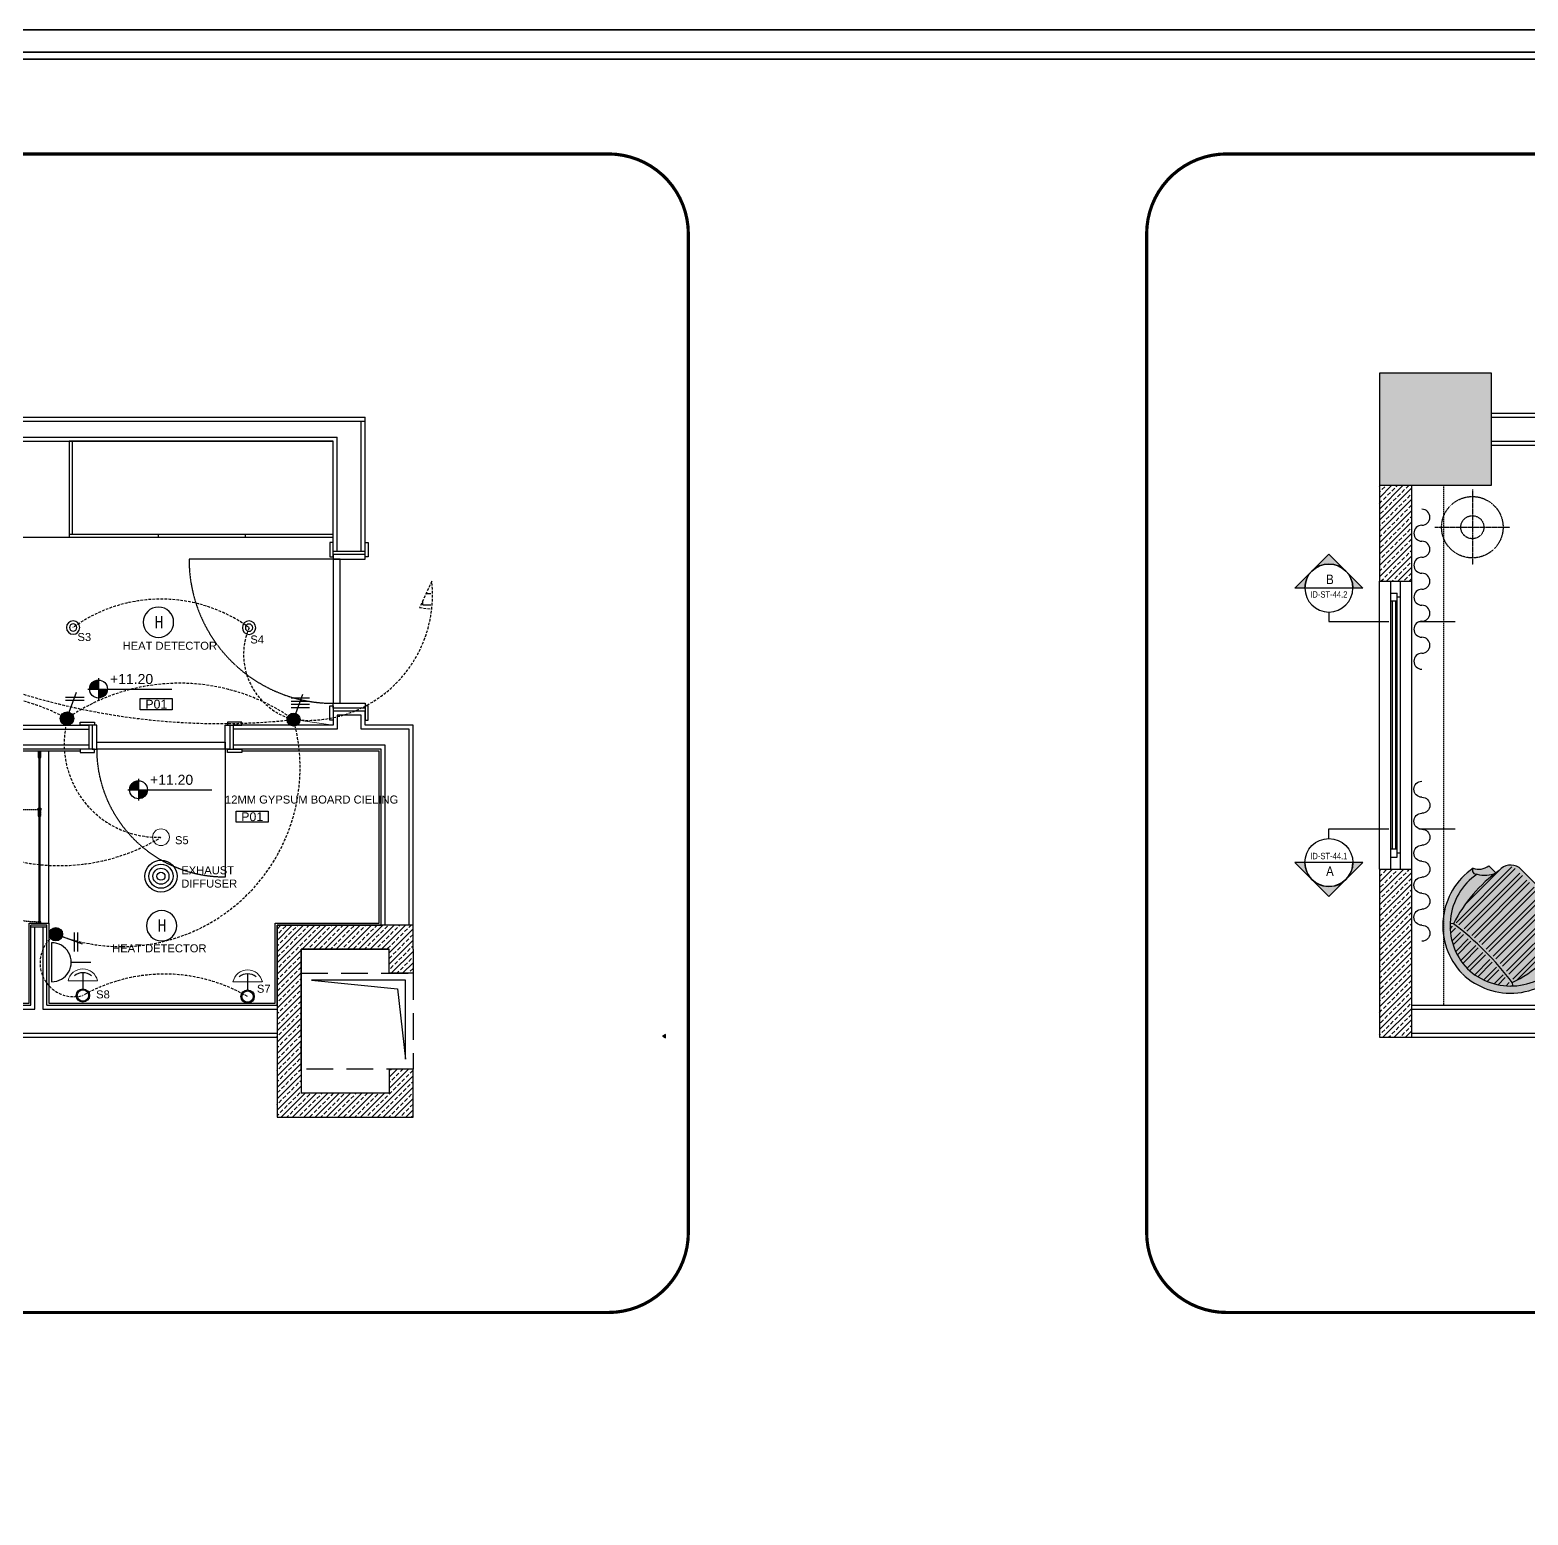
# Model space of a CAD drawing. Header units: millimetres. Extents: x -3207095 to 15275363, y 3702017 to 4798027.
# Drawn here: x 701037 to 702441, y 4471799 to 4473191 of the extents above; entities that cross this region are included whole.
import ezdxf
from ezdxf.enums import TextEntityAlignment as Align

# ---------------------------------------------------------------- set-up
doc = ezdxf.new("R2010")
doc.units = ezdxf.units.MM
for name, pattern in [('DUZ', [500, 500]), ('HIDDEN', [0.375, 0.25, -0.125]), ('HIDDEN2', [0.1875, 0.125, -0.0625])]:
    doc.linetypes.add(name, pattern=pattern)
doc.layers.get('0').update_dxf_attribs({"color": 1, "linetype": 'DUZ'})
for name, color, linetype in [('a-kesit', 1, 'Continuous'), ('a_asmatavan', 200, 'Continuous'), ('a_aydinlatma', 5, 'Continuous'), ('a_cam', 161, 'Continuous'), ('a_duvar_alcipan', 2, 'Continuous'), ('a_duvar_gazbeton', 3, 'Continuous'), ('a_duvar_tarama', 253, 'Continuous'), ('a_gorunus', 233, 'Continuous'), ('a_kapi', 40, 'Continuous'), ('a_kolon', 4, 'Continuous'), ('a_kolon_tarama', 252, 'Continuous'), ('a_mobilya', 1, 'Continuous'), ('a_olcu', 30, 'Continuous'), ('a_pencere', 5, 'Continuous'), ('a_rehber', 253, 'Continuous'), ('a_seramik', 241, 'Continuous'), ('a_vitrifiye', 195, 'Continuous'), ('a_yazi', 105, 'Continuous'), ('EL-L-LS', 181, 'Continuous'), ('OLCU', 1, 'Continuous'), ('SMC-EL-FA', 33, 'Continuous'), ('SMC-EL-FA-TXT', 123, 'Continuous'), ('SMC-EL-L-LP', 22, 'Continuous'), ('SMC-EL-P', 160, 'Continuous')]:
    doc.layers.add(name, color=color, linetype=linetype)
for name, color, linetype, lineweight in [('C LIGHT', 202, 'Continuous', 9), ('DUVAR', 7, 'Continuous', 35), ('EL-L-WIR', 124, 'Continuous', 30), ('Xref', 253, 'Continuous', 13)]:
    doc.layers.add(name, color=color, linetype=linetype, lineweight=lineweight)
doc.styles.add('ARIEL100SD', font='arial.ttf')
doc.styles.add('ARIEL20S', font='arial.ttf')
doc.styles.add('ROMANS', font='romans.shx')
doc.styles.add('STANDART1', font='arial.ttf')
doc.styles.add('TBPL+0.00$0$ARIEL100S', font='arial.ttf', dxfattribs={"height": 300})
pattern_1 = [(45, (702452.774, 4472892.64), (-5.3033, 5.3033), []), (45, (702458.077, 4472892.64), (-5.3033, 5.3033), [3.75, -1.875])]

# ---------------------------------------------------------------- blocks, each defined once
blk = doc.blocks.new('a_koltuk_plan1')
at = {"true_color": 0xffffff}
h = blk.add_hatch(color=7, dxfattribs=at)
h.paths.add_polyline_path([(-298.4, 595), (-360.8, 594.5, -0.253917), (-419.9, 514.3, 0.677377), (-375.6, 506, 0.17987)])
h.paths.add_polyline_path([(-298.4, 595, -0.17987), (-375.6, 506, 0.239537), (-276.4, 167.4), (-261, 181.9, -0.116735)])
h.paths.add_polyline_path([(-375.6, 506, -0.677377), (-419.9, 514.3, 0.463909), (-0.9, 0, 0.463909), (418, 514.3, -0.677377), (373.8, 506, -0.46326), (-0.9, 45, -0.46326)])
h.paths.add_polyline_path([(373.8, 506, -0.17987), (296.6, 595, -0.116735), (259.1, 181.9), (274.5, 167.4, 0.239537)])
h.paths.add_polyline_path([(358.9, 594.5), (296.6, 595, 0.17987), (373.8, 506, 0.677377), (418, 514.3, -0.253917)])
h.paths.add_polyline_path([(218.1, 720), (-219.9, 720, 0.382037), (-294.7, 618.8, 0.123504), (-261, 181.9, -0.070574), (259.1, 181.9, 0.123504), (292.9, 618.8, 0.382037)])
h.paths.add_polyline_path([(274.5, 167.4), (259.1, 181.9, 0.070574), (-261, 181.9), (-276.4, 167.4, 0.201377), (-0.9, 45, 0.201377)], flags=17)
h = blk.add_hatch()
h.set_pattern_fill('STEEL', color=256, scale=500, angle=45, style=0)
h.set_pattern_definition([(90, (-22.46, 3893.58), (-62.5, 1e-14), []), (90, (-44.556, 3915.68), (-62.5, 1e-14), [])])
h.paths.add_polyline_path([(263.8, 196.4, 0.119215), (292.9, 618.8, 0.436883), (218.1, 699.5), (-219.9, 699.5, 0.436883), (-294.7, 618.8, 0.119215), (-265.7, 196.4, -0.071281)])
h.paths.add_polyline_path([(-274, 164.8, 0.199036), (-0.9, 45, 0.199036), (272.1, 164.8, 0.074753)])
for p, q in [((218.1, 720), (-219.9, 720)), ((-360.4, 594.5), (-298.4, 595)), ((358.5, 594.5), (296.6, 595)), ((-261, 181.9), (-276.4, 167.4)), ((259.1, 181.9), (274.5, 167.4))]:
    blk.add_line(p, q)
for centre, radius, start, end in [((-200.7, 627.6), 94.4, 101.73036, 185.36517), ((198.9, 627.6), 94.4, 354.63483, 78.26964), ((-464.2, 608.8), 104.5, 295.13714, 352.12776), ((-456.8, 654.3), 169.1, 298.67966, 339.46678), ((593, 467.6), 900.5, 170.33396, 198.49647), ((-594.9, 467.6), 900.5, 341.50353, 9.66604), ((454.9, 654.3), 169.1, 200.53322, 241.32034), ((454.9, 654.3), 169.1, 200.53322, 241.32034), ((462.4, 608.8), 104.5, 187.87224, 244.86286), ((7.1, 434.3), 434.4, 169.39278, 268.81845), ((-396.1, 519), 24.2, 191.16713, 327.61842), ((7.1, 434.3), 389.4, 169.39278, 268.81845), ((-9, 434.3), 389.4, 271.18155, 10.60722), ((-9, 434.3), 434.4, 271.18155, 10.60722), ((394.2, 519), 24.2, 212.38158, 348.83287), ((-0.9, -1651.4), 1851.6, 81.92624, 98.07376)]:
    blk.add_arc(centre, radius, start, end)
blk = doc.blocks.new('a_kapi_1000-200')
at = {"linetype": 'HIDDEN', "ltscale": 10}
blk.add_line((-100, 950), (-1000, 950), dxfattribs=at)
for points in [[(-100, 965), (-100, 1055), (-120, 1055), (-120, 965), (-100, 965)], [(100, 965), (100, 1055), (120, 1055), (120, 965), (100, 965)], [(-100, 950), (-100, 50), (-56, 50), (-56, 50), (-56, 950), (-100, 950)], [(-100, 35), (-100, -55), (-120, -55), (-120, 35), (-100, 35)], [(100, 35), (100, -55), (120, -55), (120, 35), (100, 35)]]:
    blk.add_lwpolyline(points)
for points in [[(-100, 980), (-100, 950), (100, 950), (100, 980)], [(-100, 20), (-100, 50), (100, 50), (100, 20)]]:
    blk.add_lwpolyline(points, close=True)
blk.add_arc((-100, 950), 900, 180, 270, dxfattribs=at)
blk = doc.blocks.new('a_kapi_900-150')
at = {"linetype": 'HIDDEN', "ltscale": 10}
blk.add_line((-75, 850), (-875, 850), dxfattribs=at)
for points in [[(-75, 865), (-75, 955), (-95, 955), (-95, 865), (-75, 865)], [(75, 865), (75, 955), (95, 955), (95, 865), (75, 865)], [(-75, 850), (-75, 50), (-31, 50), (-31, 50), (-31, 850), (-75, 850)], [(-75, 35), (-75, -55), (-95, -55), (-95, 35), (-75, 35)], [(75, 35), (75, -55), (95, -55), (95, 35), (75, 35)]]:
    blk.add_lwpolyline(points)
for points in [[(-75, 880), (-75, 850), (75, 850), (75, 880)], [(-75, 20), (-75, 50), (75, 50), (75, 20)]]:
    blk.add_lwpolyline(points, close=True)
blk.add_arc((-75, 850), 800, 180, 270, dxfattribs=at)
blk = doc.blocks.new('TBPL+0.00$0$ab_level100x')
h = blk.add_hatch(color=256)
h.paths.add_polyline_path([(0, 300, 0.414214), (-300, 0), (0, 0)])
h.paths.add_polyline_path([(300, 0), (0, 0), (0, -300, 0.414214)])
at = {"linetype": 'Continuous', "ltscale": 1000}
for p, q in [((-360, 0), (2440, 0)), ((0, 360), (0, -360))]:
    blk.add_line(p, q, dxfattribs=at)
blk.add_circle((0, 0), 300, dxfattribs=at)
at = {"style": 'TBPL+0.00$0$ARIEL100S'}
for tag, p in [('+0.00FFL', (500, 100)), ('+0.00SSL', (500, -400))]:
    blk.add_attdef(tag, p, '', height=300, dxfattribs=at)
blk = doc.blocks.new('a_malzeme')
blk.add_lwpolyline([(-100, 70), (100, 70), (100, 0), (-100, 0), (-100, 70)])
at = {"style": 'ARIEL20S'}
blk.add_attdef('P01', text='', height=55, dxfattribs=at).set_placement((0, 35), align=Align.MIDDLE_CENTER)
blk = doc.blocks.new('ab._kolon70x70')
at = {"layer": 'a_kolon_tarama'}
blk.add_hatch(color=256, dxfattribs=at).paths.add_polyline_path([(-350, 350), (-350, -350), (350, -350), (350, 350)])
blk.add_lwpolyline([(-350, 350), (-350, -350), (350, -350), (350, 350)], close=True)
blk = doc.blocks.new('GEN_BLOCK00601')
at = {"linetype": 'Continuous', "ltscale": 50}
for centre, start, end in [((50, 50), 0, 180), ((250, 50), 0, 180), ((450, 50), 0, 180), ((650, 50), 0, 180), ((850, 50), 0, 180), ((150, 50), 180, 0), ((350, 50), 180, 0), ((550, 50), 180, 0), ((750, 50), 180, 0), ((950, 50), 180, 0)]:
    blk.add_arc(centre, 50, start, end, dxfattribs=at)
for tag in ['Sfb', 'FLOOR']:
    blk.add_attdef(tag, (0, 0), '', height=1)
blk = doc.blocks.new('KESITYERI')
at = {"layer": 'a-kesit'}
h = blk.add_hatch(color=252, dxfattribs=at)
edge = h.paths.add_edge_path()
edge.add_line((15, 21), (21.21, 21))
edge.add_line((21.21, 21), (0, 42.21))
edge.add_line((0, 42.21), (-21.21, 21))
edge.add_line((-21.21, 21), (-15, 21))
edge.add_arc((0, 21), 15, 0, 180, ccw=False)
blk.add_lwpolyline([(-21.21, 21), (21.21, 21), (0, 42.21), (-21.21, 21)], dxfattribs=at)
at = {"layer": 'a-kesit', "linetype": 'HIDDEN', "ltscale": 150}
blk.add_lwpolyline([(0, 6), (0, 0), (-78.87, 0)], dxfattribs=at)
at = {"layer": 'a-kesit'}
blk.add_circle((0, 21), 15, dxfattribs=at)
blk.add_arc((0, 21), 15, 360, 180, dxfattribs=at)
blk = doc.blocks.new('ANEM')
at = {"layer": 'a_aydinlatma'}
for radius in [100, 75, 50, 25]:
    blk.add_circle((56720.6, 5587.5), radius, dxfattribs=at)
blk = doc.blocks.new('LS-1WAY-4G')
at = {"layer": 'EL-L-LS'}
blk.add_hatch(color=181, dxfattribs=at).paths.add_polyline_path([(0.092, 0.092, 1), (-0.092, 0.092, 1)])
at = {"layer": 'EL-L-LS', "color": 181}
for p, q in [((0.031, 0.178), (0.132, 0.453)), ((-0.036, 0.4), (0.223, 0.4)), ((-0.036, 0.354), (0.223, 0.354)), ((-0.036, 0.308), (0.223, 0.308)), ((-0.036, 0.263), (0.223, 0.263))]:
    blk.add_line(p, q, dxfattribs=at)
blk.add_circle((0, 0.092), 0.0917, dxfattribs=at)
blk = doc.blocks.new('LIGHT1')
at = {"linetype": 'Continuous'}
for radius in [0.11, 0.06]:
    blk.add_circle((0, 0), radius, dxfattribs=at)
blk = doc.blocks.new('A$C89dd7f61')
at = {"layer": 'SMC-EL-L-LP', "xscale": -38, "yscale": 38, "zscale": 38}
blk.add_blockref('LIGHT1', (0, 0), dxfattribs=at)
blk = doc.blocks.new('LS-1WAY-2G')
at = {"layer": 'SMC-EL-L-LP'}
blk.add_hatch(color=181, dxfattribs=at).paths.add_polyline_path([(0.092, 0.092, 1), (-0.092, 0.092, 1)])
at = {"layer": 'SMC-EL-L-LP', "color": 181}
for p, q in [((0.031, 0.178), (0.132, 0.453)), ((-0.021, 0.387), (0.237, 0.387)), ((-0.021, 0.342), (0.237, 0.342))]:
    blk.add_line(p, q, dxfattribs=at)
blk.add_circle((0, 0.092), 0.0917, dxfattribs=at)
blk = doc.blocks.new('CL1')
at = {"layer": 'C LIGHT'}
blk.add_circle((0, 0), 5.25, dxfattribs=at)
blk = doc.blocks.new('HD')
at = {"color": 22}
blk.add_circle((0, 0), 0.25, dxfattribs=at)
at = {"layer": 'SMC-EL-FA-TXT', "color": 123, "style": 'ROMANS', "width": 0.75}
blk.add_text('H', height=0.197, dxfattribs=at).set_placement((-0.074, -0.096, 0))
blk = doc.blocks.new('LIGHT3')
at = {"layer": 'SMC-EL-L-LP'}
blk.add_line((0.001, 0), (0, 0.235), dxfattribs=at)
for radius in [0.0975, 0.0825]:
    blk.add_circle((0, 0.332), radius, dxfattribs=at)
blk.add_arc((0, 0.2), 0.2, 231.5853, 308.8029, dxfattribs=at)
blk = doc.blocks.new('S13A')
for p, q in [((0, 0.18), (0, 0.358)), ((-0.178, 0), (0.178, 0))]:
    blk.add_line(p, q)
blk.add_arc((0, 0.002), 0.178, 359.4023, 180.5977)

msp = doc.modelspace()

# ---------------------------------------------------------------- hatches: boundary and pattern name
at = {"layer": 'a_aydinlatma', "linetype": 'HIDDEN', "ltscale": 10}
h = msp.add_hatch(dxfattribs=at)
h.set_pattern_fill('ANGLE', color=8, scale=1.5)
h.set_pattern_definition([(0, (-340833.746, -2247563.965), (0, 10.4775), [7.62, -2.8575]), (90, (-340833.746, -2247563.965), (-10.4775, 6e-16), [7.62, -2.8575])])
h.paths.add_polyline_path([(701413.6, 4472674.1), (701402.2, 4472649.4), (701413.6, 4472648.1, 0.055419)])
at = {"layer": 'a_duvar_tarama'}
h = msp.add_hatch(dxfattribs=at)
h.set_pattern_fill('ANSI33', color=256, scale=30, style=0)
h.set_pattern_definition(pattern_1)
h.paths.add_polyline_path([(702332, 4472764.1), (702302, 4472764.1), (702302, 4472674.1), (702332, 4472674.1)])
h = msp.add_hatch(dxfattribs=at)
h.set_pattern_fill('ANSI33', color=256, scale=30, style=0)
h.set_pattern_definition(pattern_1)
h.paths.add_polyline_path([(702332, 4472404.1), (702302, 4472404.1), (702302, 4472246.6), (702332, 4472246.6)])
h = msp.add_hatch(dxfattribs=at)
h.set_pattern_fill('ANSI33', color=256, scale=30, style=0)
h.set_pattern_definition([(45, (694377.1575, 4471619.017), (-5.303301, 5.303301), []), (45, (694382.461, 4471619.017), (-5.303301, 5.303301), [3.75, -1.875])])
h.paths.add_polyline_path([(701373.6, 4472329.1), (701373.6, 4472306.6), (701396.1, 4472306.6), (701396.1, 4472329.1), (701396.1, 4472351.6), (701268.6, 4472351.6), (701268.6, 4472171.6), (701396.1, 4472171.6), (701396.1, 4472216.6), (701373.6, 4472216.6), (701373.6, 4472194.1), (701291.1, 4472194.1), (701291.1, 4472329.1)])
at = {"layer": 'a_yazi'}
msp.add_hatch(color=256, dxfattribs=at).paths.add_polyline_path([(701632.6, 4472246), (701632.6, 4472249), (701629.9, 4472247.5)])

# ---------------------------------------------------------------- linework, layer by layer
at = {"layer": 'a_asmatavan', "linetype": 'HIDDEN2', "ltscale": 10}
msp.add_line((702362, 4472764.1), (702362, 4472276.6), dxfattribs=at)
at = {"layer": 'a_aydinlatma', "linetype": 'HIDDEN2'}
for p, q in [((702389, 4472760.1), (702389, 4472689.6)), ((702353.7, 4472724.8), (702424.2, 4472724.8))]:
    msp.add_line(p, q, dxfattribs=at)
at = {"layer": 'a_aydinlatma', "color": 3, "linetype": 'HIDDEN', "ltscale": 10}
for p, q in [((701413.6, 4472674.1), (701402.2, 4472649.4)), ((701402.2, 4472649.4), (701413.6, 4472648.1))]:
    msp.add_line(p, q, dxfattribs=at)
at = {"layer": 'a_aydinlatma', "linetype": 'HIDDEN2'}
for radius in [28.8, 10.8]:
    msp.add_circle((702389, 4472724.8), radius, dxfattribs=at)
at = {"layer": 'a_aydinlatma', "linetype": 'HIDDEN', "ltscale": 10}
for centre, radius, start, end in [((701215.7, 4473175.3), 634.6, 216.8454, 276.1897), ((701159.8, 4472516.6), 140.8, 54.1169, 125.8831), ((701300.6, 4472605.6), 63.4, 156.7822, 254.8981), ((701122.5, 4472499.3), 167.7, 248.5847, 15.5788), ((701156.6, 4472521.7), 87.6, 164.7362, 272.1082), ((701064.6, 4472591.3), 183.8, 238.8129, 301.1871), ((701078.1, 4472316.3), 31.7, 121.94, 285.5579), ((701162.9, 4472151.1), 154.7, 59.6797, 119.5515)]:
    msp.add_arc(centre, radius, start, end, dxfattribs=at)
at = {"layer": 'a_aydinlatma', "color": 3, "linetype": 'HIDDEN', "ltscale": 10}
for centre, radius, start, end in [((701296.8, 4472661.2), 117.5, 263.7664, 6.3094), ((700976.8, 4472368), 201.2, 61.8575, 206.2961), ((701177.2, 4472393.9), 184.6, 54.605, 124.8385)]:
    msp.add_arc(centre, radius, start, end, dxfattribs=at)
at = {"layer": 'a_cam'}
msp.add_lwpolyline([(701046.5, 4472461.4), (701046.5, 4472513.6), (701045.3, 4472513.6), (701045.3, 4472461.4)], close=True, dxfattribs=at)
msp.add_lwpolyline([(701045.3, 4472458.7), (701045.3, 4472354.9), (701046.5, 4472354.9), (701046.5, 4472458.7), (701045.3, 4472458.7)], dxfattribs=at)
at = {"layer": 'a_duvar_alcipan'}
for p, q in [((700983.6, 4472827.9), (701351.1, 4472827.9)), ((701351.1, 4472702.2), (701351.1, 4472827.9)), ((702407, 4472831.6), (703074.5, 4472831.6)), ((700983.6, 4472805.4), (701321.1, 4472805.4)), ((701321.1, 4472702.2), (701321.1, 4472805.4)), ((702407, 4472801.6), (703074.5, 4472801.6)), ((701321.1, 4472702.2), (701351.1, 4472702.2)), ((700878.6, 4472539.1), (701092.3, 4472539.1)), ((701092.3, 4472539.1), (701092.3, 4472516.6)), ((701227.3, 4472539.1), (701227.3, 4472516.6)), ((701037.9, 4472276.6), (701037.9, 4472351.6)), ((701052.9, 4472351.6), (701037.9, 4472351.6)), ((701052.9, 4472276.6), (701052.9, 4472351.6)), ((701291.1, 4472246.6), (701291.1, 4472329.1)), ((702332, 4472276.6), (703074.5, 4472276.6)), ((700136.1, 4472246.6), (701268.6, 4472246.6)), ((702332, 4472246.6), (703464.5, 4472246.6))]:
    msp.add_line(p, q, dxfattribs=at)
at = {"layer": 'a_duvar_alcipan', "color": 1}
for p, q in [((700983.6, 4472824.1), (701351.1, 4472824.1)), ((701347.3, 4472702.2), (701347.3, 4472824.1)), ((702407, 4472827.9), (703074.5, 4472827.9)), ((700983.6, 4472809.1), (701324.8, 4472809.1)), ((701324.8, 4472702.2), (701324.8, 4472809.1)), ((702407, 4472805.4), (703074.5, 4472805.4)), ((700882.3, 4472535.4), (701092.3, 4472535.4)), ((701052.9, 4472349.7), (701037.9, 4472349.7)), ((702332, 4472272.9), (703078.2, 4472272.9)), ((700136.1, 4472250.4), (701268.6, 4472250.4)), ((702332, 4472250.4), (703464.5, 4472250.4))]:
    msp.add_line(p, q, dxfattribs=at)
at = {"layer": 'a_duvar_alcipan'}
for points in [[(701396.1, 4472351.6), (701396.1, 4472539.1), (701351.1, 4472539.1), (701351.1, 4472552.2), (701321.1, 4472552.2), (701321.1, 4472539.1), (701227.3, 4472539.1)], [(701092.3, 4472516.6), (700901.1, 4472516.6), (700901.1, 4472276.6), (701037.9, 4472276.6)], [(701052.9, 4472276.6), (701268.6, 4472276.6), (701268.6, 4472351.6), (701366.1, 4472351.6), (701366.1, 4472516.6), (701227.3, 4472516.6)]]:
    msp.add_lwpolyline(points, dxfattribs=at)
at = {"layer": 'a_duvar_alcipan', "color": 1}
for points in [[(701392.3, 4472351.6), (701392.3, 4472535.4), (701347.3, 4472535.4), (701347.3, 4472548.5), (701324.8, 4472548.5), (701324.8, 4472535.4), (701227.3, 4472535.4)], [(701092.3, 4472520.4), (700897.3, 4472520.4), (700897.3, 4472272.9), (701041.6, 4472272.9), (701041.6, 4472349.7)], [(701369.8, 4472351.6), (701369.8, 4472520.4), (701227.3, 4472520.4)], [(701049.1, 4472349.7), (701049.1, 4472272.9), (701268.6, 4472272.9)]]:
    msp.add_lwpolyline(points, dxfattribs=at)
at = {"layer": 'a_duvar_gazbeton'}
for p, q in [((702302, 4472764.1), (702302, 4472674.1)), ((702332, 4472764.1), (702332, 4472674.1)), ((702302, 4472674.1), (702332, 4472674.1)), ((702302, 4472404.1), (702302, 4472246.6)), ((702302, 4472404.1), (702332, 4472404.1)), ((702332, 4472404.1), (702332, 4472246.6)), ((701396.1, 4472329.1), (701396.1, 4472351.6)), ((701291.1, 4472329.1), (701373.6, 4472329.1)), ((701291.1, 4472329.1), (701291.1, 4472194.1)), ((702302, 4472246.6), (702332, 4472246.6)), ((701396.1, 4472194.1), (701396.1, 4472216.6))]:
    msp.add_line(p, q, dxfattribs=at)
for points in [[(701396.1, 4472351.6), (701268.6, 4472351.6), (701268.6, 4472171.6), (701396.1, 4472171.6), (701396.1, 4472216.6), (701373.6, 4472216.6), (701373.6, 4472194.1), (701291.1, 4472194.1)], [(701396.1, 4472329.1), (701396.1, 4472306.6), (701373.6, 4472306.6), (701373.6, 4472329.1), (701291.1, 4472329.1)]]:
    msp.add_lwpolyline(points, dxfattribs=at)
at = {"layer": 'a_gorunus'}
for p, q in [((702302, 4472404.1), (702302, 4472674.1)), ((702332, 4472674.1), (702332, 4472404.1)), ((701054.7, 4472353.4), (701054.7, 4472514.8))]:
    msp.add_line(p, q, dxfattribs=at)
at = {"layer": 'a_mobilya'}
for p, q in [((701073.6, 4472805.4), (701073.6, 4472715.4)), ((701076.6, 4472805.4), (701076.6, 4472718.4)), ((701073.6, 4472718.4), (701321.1, 4472718.4)), ((701157.2, 4472718.4), (701157.2, 4472715.4)), ((701238.6, 4472718.4), (701238.6, 4472715.4))]:
    msp.add_line(p, q, dxfattribs=at)
for points in [[(700893.6, 4472715.4), (701321.1, 4472715.4), (701321.1, 4472805.4), (701073.6, 4472805.4)], [(701389.1, 4472225.9), (701389.1, 4472300), (701301, 4472300), (701381.6, 4472291.9), (701389.1, 4472225.9)]]:
    msp.add_lwpolyline(points, dxfattribs=at)
at = {"layer": 'a_mobilya', "linetype": 'HIDDEN2', "ltscale": 200}
msp.add_lwpolyline([(701291.1, 4472306.6), (701396.1, 4472306.6), (701396.1, 4472216.6), (701291.1, 4472216.6)], close=True, dxfattribs=at)
at = {"layer": 'a_pencere'}
for p, q in [((702312.5, 4472674.1), (702321.5, 4472674.1)), ((702312.5, 4472404.1), (702312.5, 4472674.1)), ((702321.5, 4472404.1), (702321.5, 4472674.1)), ((702312.5, 4472662.9), (702318.5, 4472662.9)), ((702318.5, 4472655.4), (702312.5, 4472655.4)), ((702314, 4472422.9), (702314, 4472655.4)), ((702317, 4472655.4), (702317, 4472422.9)), ((702318.5, 4472415.4), (702318.5, 4472662.9)), ((702321.5, 4472659.1), (702318.5, 4472659.1)), ((702318.5, 4472422.9), (702312.5, 4472422.9)), ((702312.5, 4472415.4), (702318.5, 4472415.4)), ((702321.5, 4472419.1), (702318.5, 4472419.1)), ((702312.5, 4472404.1), (702321.5, 4472404.1))]:
    msp.add_line(p, q, dxfattribs=at)
at = {"layer": 'a_seramik'}
msp.add_lwpolyline([(701084.1, 4472514.8), (700902.9, 4472514.8), (700902.9, 4472278.4), (701036.1, 4472278.4), (701036.1, 4472353.4), (701054.7, 4472353.4), (701054.7, 4472278.4), (701266.8, 4472278.4), (701266.8, 4472353.4), (701364.3, 4472353.4), (701364.3, 4472514.8), (701235.6, 4472514.8)], dxfattribs=at)
at = {"layer": 'a_vitrifiye'}
for p, q in [((701044.8, 4472514.8), (701044.8, 4472508.8)), ((701045.2, 4472508.8), (701045.2, 4472514.4)), ((701046.6, 4472514.4), (701046.6, 4472508.8)), ((701047, 4472508.8), (701047, 4472514.8)), ((701044.8, 4472508.8), (701045.2, 4472508.8)), ((701046.6, 4472508.8), (701047, 4472508.8)), ((701044.8, 4472459.9), (701044.8, 4472453.9)), ((701045.2, 4472453.9), (701045.2, 4472459.5)), ((701045.2, 4472459.5), (701046.6, 4472459.5)), ((701046.6, 4472459.5), (701046.6, 4472453.9)), ((701047, 4472354.9), (701044.8, 4472354.9)), ((701047, 4472353.4), (701044.8, 4472353.4))]:
    msp.add_line(p, q, dxfattribs=at)
at = {"layer": 'a_vitrifiye', "linetype": 'HIDDEN'}
for p, q in [((701044.8, 4472453.9), (701045.2, 4472453.9)), ((701047, 4472453.9), (701046.6, 4472453.9))]:
    msp.add_line(p, q, dxfattribs=at)
msp.add_lwpolyline([(701047, 4472453.9), (701047, 4472459.9), (700939.2, 4472459.9, 0.412148), (701045.3, 4472354.9)], format="xyb", dxfattribs=at)
at = {"layer": 'a_vitrifiye'}
for points in [[(701044.8, 4472459.9), (701044.8, 4472461.4), (701047, 4472461.4), (701047, 4472459.9)], [(701044.8, 4472354.9), (701044.8, 4472353.4), (701047, 4472353.4), (701047, 4472354.9)]]:
    msp.add_lwpolyline(points, close=True, dxfattribs=at)
at = {"layer": 'a_yazi'}
msp.add_lwpolyline([(701632.6, 4472246), (701632.6, 4472249), (701629.9, 4472247.5)], close=True, dxfattribs=at)
at = {"layer": 'Defpoints', "linetype": 'HIDDEN2', "ltscale": 500, "const_width": 3}
for points in [[(699962.8, 4471988.5), (701579.1, 4471988.5, 0.414214), (701654.1, 4472063.5), (701654.1, 4472999.8, 0.414214), (701579.1, 4473074.8), (699962.8, 4473074.8, 0.414214), (699887.8, 4472999.8), (699887.8, 4472063.5, 0.414214)], [(702158.7, 4471988.5), (703820.3, 4471988.5, 0.414214), (703895.3, 4472063.5), (703895.3, 4472999.8, 0.414214), (703820.3, 4473074.8), (702158.7, 4473074.8, 0.414214), (702083.7, 4472999.8), (702083.7, 4472063.5, 0.414214)]]:
    msp.add_lwpolyline(points, format="xyb", close=True, dxfattribs=at)
at = {"layer": 'DUVAR'}
for points in [[(699639.3, 4473191.1), (706839.3, 4473191.1), (706839.3, 4468391.1), (699639.3, 4468391.1)], [(699660.3, 4473170.1), (706818.3, 4473170.1), (706818.3, 4468412.1), (699660.3, 4468412.1)], [(699666.6, 4473163.8), (706812, 4473163.8), (706812, 4468418.4), (699666.6, 4468418.4)]]:
    msp.add_lwpolyline(points, close=True, dxfattribs=at)
at = {"layer": 'OLCU', "color": 252, "linetype": 'Continuous', "lineweight": 5, "true_color": 0x939598}
msp.add_line((701284.1, 4472544.4), (701321.1, 4472539.1), dxfattribs=at)
at = {"layer": 'SMC-EL-L-LP', "lineweight": 0}
for p, q in [((701072.8, 4472299.5), (701100.3, 4472299.5)), ((701227.2, 4472298.4), (701254.7, 4472298.4))]:
    msp.add_line(p, q, dxfattribs=at)
for centre in [(701086.5, 4472296.6), (701241, 4472295.6)]:
    msp.add_arc(centre, 14.1, 11.7871, 168.2129, dxfattribs=at)

# ---------------------------------------------------------------- block references
at = {"xscale": -1.5, "yscale": 1.5, "zscale": 1.5}
msp.add_blockref('KESITYERI', (702254.5, 4472636.3), dxfattribs=at)
at = {"xscale": 1.5, "yscale": 1.5, "zscale": 1.5, "rotation": 180}
msp.add_blockref('KESITYERI', (702254.5, 4472441.9), dxfattribs=at)
at = {"layer": 'a_aydinlatma', "xscale": 0.15, "yscale": 0.15, "zscale": 0.15}
msp.add_blockref('ANEM', (692651.7, 4471559.4), dxfattribs=at)
at = {"layer": 'a_kapi', "xscale": 0.15, "yscale": 0.15, "zscale": 0.15}
msp.add_blockref('a_kapi_1000-200', (701336.1, 4472552.2), dxfattribs=at)
at = {"layer": 'a_kapi', "xscale": -0.15, "yscale": 0.15, "zscale": 0.15, "rotation": 270}
msp.add_blockref('a_kapi_900-150', (701092.3, 4472527.9), dxfattribs=at)
at = {"layer": 'a_kolon', "xscale": 0.15, "yscale": 0.15, "zscale": 0.15}
msp.add_blockref('ab._kolon70x70', (702354.5, 4472816.6), dxfattribs=at)
at = {"layer": 'a_mobilya', "yscale": 0.15, "zscale": 0.15, "rotation": 270}
for p, xscale in [((702334.2, 4472741.6), 0.15), ((702334.2, 4472336.6), -0.15)]:
    msp.add_blockref('GEN_BLOCK00601', p, dxfattribs=dict(at, xscale=xscale))
at = {"layer": 'a_olcu', "xscale": 0.15, "yscale": 0.15, "zscale": 0.15}
for p in [(701155.4, 4472553.6), (701245.3, 4472448.1)]:
    msp.add_blockref('a_malzeme', p, dxfattribs=at).add_auto_attribs({'P01': 'P01'})
at = {"layer": 'a_rehber', "xscale": 0.15, "yscale": 0.15, "zscale": 0.15, "rotation": 314.9999999998526}
msp.add_blockref('a_koltuk_plan1', (702379.7, 4472306), dxfattribs=at)
at = {"layer": 'a_yazi'}
ref = msp.add_blockref('TBPL+0.00$0$ab_level100x', (701101.2, 4472573.1), dxfattribs=dict(at, xscale=0.028125, yscale=0.028125, zscale=0.028125))
ref.add_attrib('+0.00FFL', '+11.20', (701112, 4472577.8), dxfattribs={"layer": '0', "height": 9.38, "style": 'ARIEL100SD'})
ref = msp.add_blockref('TBPL+0.00$0$ab_level100x', (701138.7, 4472478.6), dxfattribs=dict(at, xscale=0.028125, yscale=0.028125, zscale=0.028125))
ref.add_attrib('+0.00FFL', '+11.20', (701149.5, 4472483.3), dxfattribs={"layer": '0', "height": 9.38, "style": 'ARIEL100SD'})
at = {"layer": 'C LIGHT', "linetype": 'Continuous', "xscale": 1.5, "yscale": 1.5, "zscale": 1.5}
msp.add_blockref('CL1', (701159.8, 4472434.1), dxfattribs=at)
at = {"layer": 'EL-L-LS', "xscale": 68.40000007856725, "yscale": 68.40000007856725, "zscale": 68.40000007856725}
msp.add_blockref('LS-1WAY-2G', (701071.7, 4472539.1), dxfattribs=at)
at = {"layer": 'EL-L-LS', "xscale": 68.40000007856725, "yscale": 68.40000007856725, "zscale": 68.40000007856725, "rotation": 270}
msp.add_blockref('LS-1WAY-2G', (701055, 4472343.2), dxfattribs=at)
at = {"layer": 'EL-L-WIR', "xscale": 66.35520000000088, "yscale": 66.35520000000088, "zscale": 66.35520000000088}
msp.add_blockref('LS-1WAY-4G', (701284.1, 4472538.3), dxfattribs=at)
at = {"layer": 'SMC-EL-FA', "xscale": -57, "yscale": 57, "zscale": 57}
for p in [(701157.4, 4472635.7), (701160.4, 4472351.1)]:
    msp.add_blockref('HD', p, dxfattribs=at)
at = {"layer": 'SMC-EL-L-LP', "lineweight": 0, "xscale": 64.12499999994543, "yscale": 64.12499999994543, "zscale": 64.12499999994543, "rotation": 180}
for p in [(701086.6, 4472307), (701241, 4472306)]:
    msp.add_blockref('LIGHT3', p, dxfattribs=at)
at = {"layer": 'SMC-EL-P', "xscale": 102.7658149292681, "yscale": 102.7658149292681, "zscale": 102.7658149292681, "rotation": 270}
msp.add_blockref('S13A', (701057.2, 4472316.9), dxfattribs=at)
at = {"layer": 'Xref', "xscale": 1.5, "yscale": 1.5, "zscale": 1.5}
for p in [(701077.4, 4472630.7), (701242.3, 4472630.6)]:
    msp.add_blockref('A$C89dd7f61', p, dxfattribs=at)

# ---------------------------------------------------------------- texts
at = {"layer": 'a_yazi', "style": 'STANDART1', "width": 0.85}
for s, height, p in [('B', 9, (702255.5, 4472675.9)), ('ID-ST-44.2', 6, (702254.5, 4472661.8)), ('ID-ST-44.1', 6, (702254.5, 4472416.5)), ('A', 9, (702255.5, 4472402.3))]:
    msp.add_text(s, height=height, dxfattribs=at).set_placement(p, align=Align.MIDDLE)
at = {"layer": 'a_yazi', "char_height": 7.5, "style": 'ARIEL20S'}
for s, insert, width, attachment_point in [('S3', (701081.5, 4472625.6), 77.084, 1), ('HEAT DETECTOR', (701123.8, 4472609.8), 214.859, 7), ('S4', (701243.5, 4472623.3), 77.084, 1), ('12MM GYPSUM BOARD CIELING ', (701219.8, 4472465.6), 214.859, 7), ('S5', (701172.9, 4472435.1), 77.084, 1), ('EXHAUST DIFFUSER', (701178.8, 4472406.9), 77.084, 1), ('HEAT DETECTOR', (701114, 4472326.1), 214.859, 7), ('S8', (701099, 4472290.5), 77.084, 1), ('S7', (701249.7, 4472295.8), 77.084, 1)]:
    msp.add_mtext(s, dxfattribs=dict(at, insert=insert, width=width, attachment_point=attachment_point))

doc.saveas('drawing.dxf')
